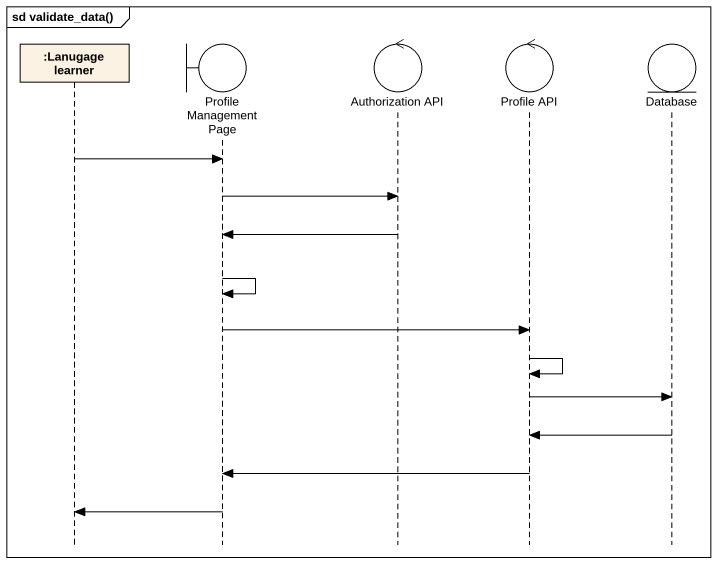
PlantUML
@startuml
mainframe sd validate_data()
hide footbox
participant ":Lanugage learner" as Lanugage_learner
boundary "Profile Management Page" as Profile_Management_Page
control "Authorization API" as Authorization_API
control "Profile API" as Profile_API
entity "Database" as Database_

Lanugage_learner -> Profile_Management_Page
Profile_Management_Page -> Authorization_API
Authorization_API -> Profile_Management_Page
Profile_Management_Page -> Profile_Management_Page
Profile_Management_Page -> Profile_API
Profile_API -> Profile_API
Profile_API -> Database_
Database_ -> Profile_API
Profile_API -> Profile_Management_Page
Profile_Management_Page -> Lanugage_learner
@enduml
